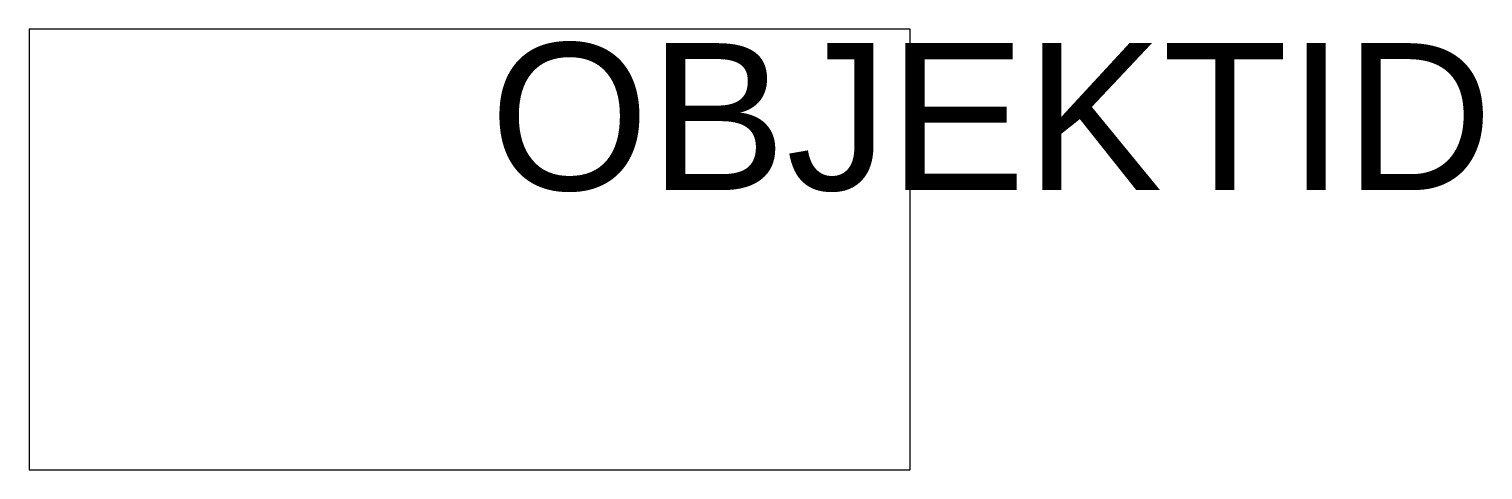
# Model space of a CAD drawing. Header units: metres. Extents: x -0.6 to 1.38, y -0.3 to 0.3.
import ezdxf

# ---------------------------------------------------------------- set-up
doc = ezdxf.new("R2010")
doc.units = ezdxf.units.M
doc.layers.add('R_459247152', color=7, linetype='Continuous')
doc.styles.get("Standard").update_dxf_attribs({"font": 'arial.ttf'})

msp = doc.modelspace()

# ---------------------------------------------------------------- linework, layer by layer
at = {"layer": 'R_459247152', "elevation": 0.3}
msp.add_lwpolyline([(-0.6, -0.3), (0.6, -0.3), (0.6, 0.3), (-0.6, 0.3), (-0.6, -0.3)], dxfattribs=at)

# ---------------------------------------------------------------- texts
at = {"layer": 'R_459247152'}
msp.add_attdef('OBJEKTID', (0.0273, 0.0809), 'ObjektID', height=0.2, dxfattribs=at)

doc.saveas('drawing.dxf')
